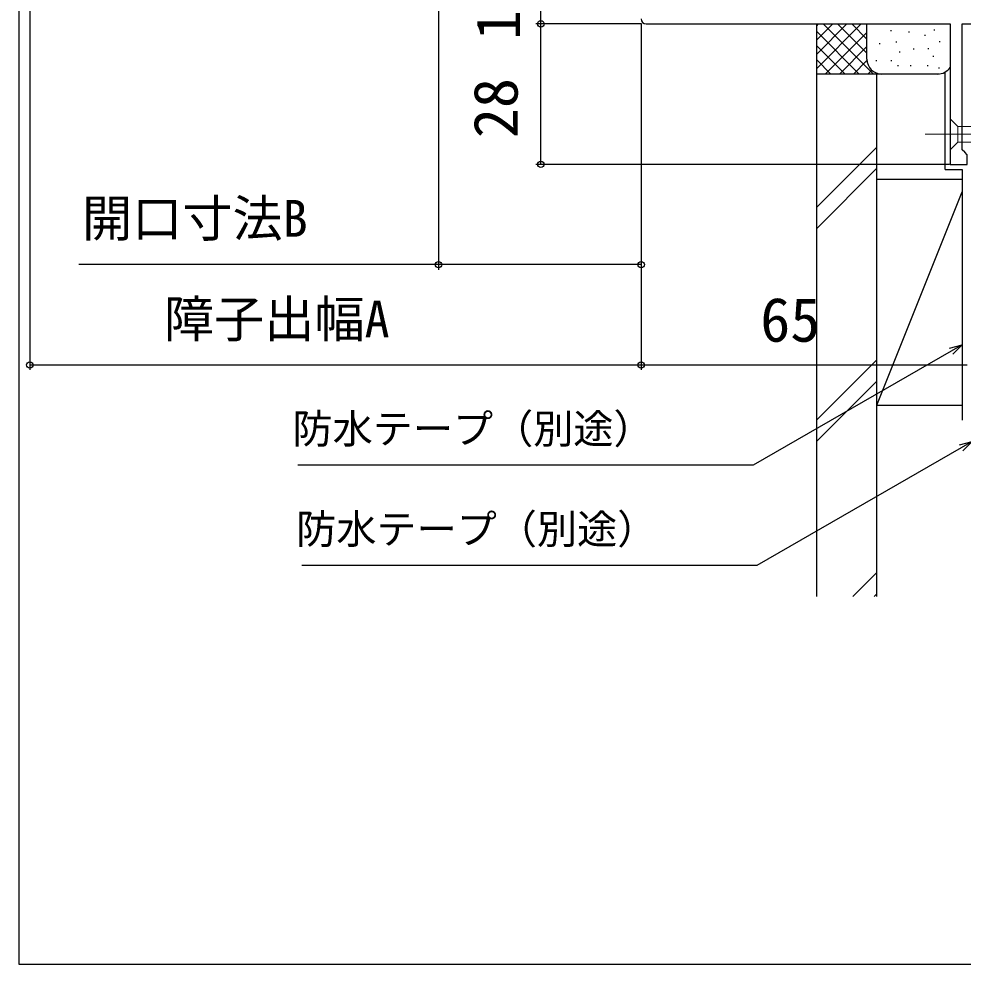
# Model space of a CAD drawing. Units: millimetres, scale not verified. Extents: x -525 to 525, y -783 to 779.
# Drawn here: x -525 to -336.7, y -782.7 to -594.2 of the extents above; entities that cross this region are included whole.
import ezdxf
from ezdxf.enums import TextEntityAlignment as Align

# ---------------------------------------------------------------- set-up
doc = ezdxf.new("R2010")
doc.units = ezdxf.units.MM
doc.header["$LTSCALE"] = 4
for name, color, linetype in [('0-3_YKK_11', 7, 'Continuous'), ('0-7_YKK_D', 6, 'Continuous'), ('0-8_YKK_ZWAK', 7, 'Continuous'), ('0-9_YSS_K', 3, 'Continuous'), ('0-A_YSS_KE', 3, 'Continuous')]:
    doc.layers.add(name, color=color, linetype=linetype)
doc.layers.add('0-5_YKK_13', color=4, linetype='Continuous', lineweight=18)
doc.styles.add('ＭＳ ゴシック', font='')
doc.styles.get('ＭＳ ゴシック').set_extended_font_data('MS Gothic')

msp = doc.modelspace()

# ---------------------------------------------------------------- linework, layer by layer
at = {"layer": '0-3_YKK_11'}
msp.add_lwpolyline([(-399.929, -595.246), (-339.329, -595.246), (-339.329, -623.246), (-335.929, -623.246), (-335.929, -621.346), (-336.429, -620.846), (-336.929, -620.346), (-336.929, -595.246), (-285.929, -595.246), (-285.929, -591.004), (-286.049, -590.821), (-286.049, -590.271), (-285.929, -590.088), (-285.929, -587.446)], dxfattribs=at)
msp.add_arc((-399.929, -594.246), 1, 180.00001, 269.99999, dxfattribs=at)
at = {"layer": '0-5_YKK_13'}
for p, q in [((-339.329, -614.146), (-339.329, -620.346)), ((-339.329, -614.146), (-337.779, -615.696)), ((-319.245, -615.696), (-337.779, -615.696)), ((-337.779, -615.696), (-337.779, -618.796)), ((-344.329, -617.246), (-309.329, -617.246)), ((-339.329, -620.346), (-337.779, -618.796)), ((-337.779, -618.796), (-319.245, -618.796))]:
    msp.add_line(p, q, dxfattribs=at)
at = {"layer": '0-7_YKK_D'}
for p, q in [((-441.329, -552.957), (-441.329, -644.246)), ((-522.819, -557.36), (-522.819, -664.246)), ((-420.929, -595.246), (-420.929, -583.246)), ((-400.866, -595.246), (-421.929, -595.246)), ((-400.866, -595.246), (-421.929, -595.246)), ((-420.929, -623.246), (-420.929, -595.246)), ((-400.929, -595.246), (-400.929, -644.246)), ((-400.929, -595.246), (-400.929, -664.246)), ((-400.929, -595.246), (-400.929, -664.246)), ((-339.466, -623.246), (-421.929, -623.246)), ((-522.819, -663.246), (-400.929, -663.246)), ((-400.929, -663.246), (-335.929, -663.246))]:
    msp.add_line(p, q, dxfattribs=at)
for points in [[(-400.929, -643.246), (-441.329, -643.246), (-513.049, -643.246)], [(-336.933, -659.198), (-339.141, -660.473), (-378.585, -683.246), (-469.363, -683.246)], [(-339.483, -659.881), (-336.933, -659.198), (-338.799, -661.064)], [(-334.933, -678.471), (-337.141, -679.746), (-377.845, -703.246), (-468.622, -703.246)], [(-337.483, -679.154), (-334.933, -678.471), (-336.799, -680.337)]]:
    msp.add_lwpolyline(points, dxfattribs=at)
for centre in [(-420.929, -595.246), (-420.929, -595.246), (-420.929, -623.246), (-441.329, -643.246), (-400.929, -643.246), (-522.819, -663.246), (-400.929, -663.246), (-400.929, -663.246)]:
    msp.add_circle(centre, 0.637, dxfattribs=at)
at = {"layer": '0-8_YKK_ZWAK'}
msp.add_line((-525, 747.3), (-525, -782.7), dxfattribs=at)
msp.add_lwpolyline([(-525, -782.7), (525, -782.7), (525, 747.3)], dxfattribs=at)
at = {"layer": '0-9_YSS_K'}
for p, q in [((-365.933, -605.246), (-365.933, -595.246)), ((-365.933, -604.104), (-357.075, -595.246)), ((-365.933, -601.275), (-359.903, -595.246)), ((-365.933, -598.447), (-362.732, -595.246)), ((-365.933, -595.618), (-365.56, -595.246)), ((-364.619, -595.246), (-354.619, -605.246)), ((-361.79, -595.246), (-355.933, -601.104)), ((-358.962, -595.246), (-355.933, -598.275)), ((-356.134, -595.246), (-355.933, -595.447)), ((-355.933, -602.246), (-355.933, -595.246)), ((-365.933, -596.761), (-357.447, -605.246)), ((-364.246, -605.246), (-355.933, -596.932)), ((-351.177, -596.462), (-351.177, -596.662)), ((-347.584, -596.766), (-347.584, -596.966)), ((-342.518, -596.35), (-342.518, -596.55)), ((-353.437, -599.103), (-353.437, -599.303)), ((-350.091, -598.769), (-350.091, -598.969)), ((-344.367, -597.434), (-344.367, -597.634)), ((-341.431, -598.656), (-341.431, -598.856)), ((-365.933, -599.589), (-360.276, -605.246)), ((-361.418, -605.246), (-355.933, -599.761)), ((-349.431, -600.772), (-349.431, -600.972)), ((-346.638, -600.169), (-346.638, -600.369)), ((-343.699, -600.104), (-343.699, -600.304)), ((-365.933, -602.417), (-363.104, -605.246)), ((-358.589, -605.246), (-355.915, -602.571)), ((-354.105, -602.441), (-354.105, -602.641)), ((-351.092, -602.441), (-351.092, -602.641)), ((-342.686, -601.635), (-342.686, -601.835)), ((-355.761, -605.246), (-354.966, -604.451)), ((-349.765, -603.442), (-349.765, -603.642)), ((-347.25, -603.442), (-347.25, -603.642)), ((-343.869, -603.442), (-343.869, -603.642)), ((-341.6, -603.942), (-341.6, -604.142)), ((-352.933, -605.246), (-365.933, -605.246)), ((-341.582, -605.246), (-352.933, -605.246)), ((-353.933, -619.788), (-365.933, -631.788)), ((-365.933, -636.031), (-353.933, -624.031)), ((-353.933, -671.246), (-353.933, -626.246)), ((-336.933, -626.246), (-353.933, -626.246)), ((-353.933, -671.246), (-336.933, -628.746)), ((-353.933, -662.214), (-365.933, -674.214)), ((-353.933, -666.457), (-365.933, -678.457)), ((-353.933, -671.246), (-336.933, -671.246)), ((-353.933, -704.641), (-358.73, -709.438)), ((-353.933, -708.883), (-354.487, -709.438))]:
    msp.add_line(p, q, dxfattribs=at)
for centre, start, end in [((-352.933, -602.246), 180, 270), ((-341.833, -602.246), 270, 326.44238)]:
    msp.add_arc(centre, 3, start, end, dxfattribs=at)
at = {"layer": '0-A_YSS_KE'}
for p, q in [((-340.329, -624.246), (-340.329, -604.924)), ((-365.933, -709.438), (-365.933, -605.246))]:
    msp.add_line(p, q, dxfattribs=at)
for points in [[(-353.933, -709.438), (-353.933, -605.246), (-365.933, -605.246)], [(-340.329, -624.246), (-336.933, -624.246), (-336.933, -674.246)]]:
    msp.add_lwpolyline(points, dxfattribs=at)

# ---------------------------------------------------------------- texts
at = {"layer": '0-7_YKK_D', "style": 'ＭＳ ゴシック'}
for s, p in [('12', (-422.429, -598.45)), ('28', (-422.929, -618.007))]:
    msp.add_text(s, height=8.798, rotation=90, dxfattribs=at).set_placement(p, align=Align.BOTTOM_LEFT)
for s, height, p in [('開口寸法B', 7.331, (-512.413, -639.882)), ('障子出幅A', 7.331, (-496.078, -659.939)), ('65', 8.798, (-377.19, -661.246)), ('防水テープ（別途）', 5.865, (-470.454, -680.655)), ('防水テープ（別途）', 5.865, (-469.713, -700.655))]:
    msp.add_text(s, height=height, dxfattribs=at).set_placement(p, align=Align.BOTTOM_LEFT)

doc.saveas('drawing.dxf')
